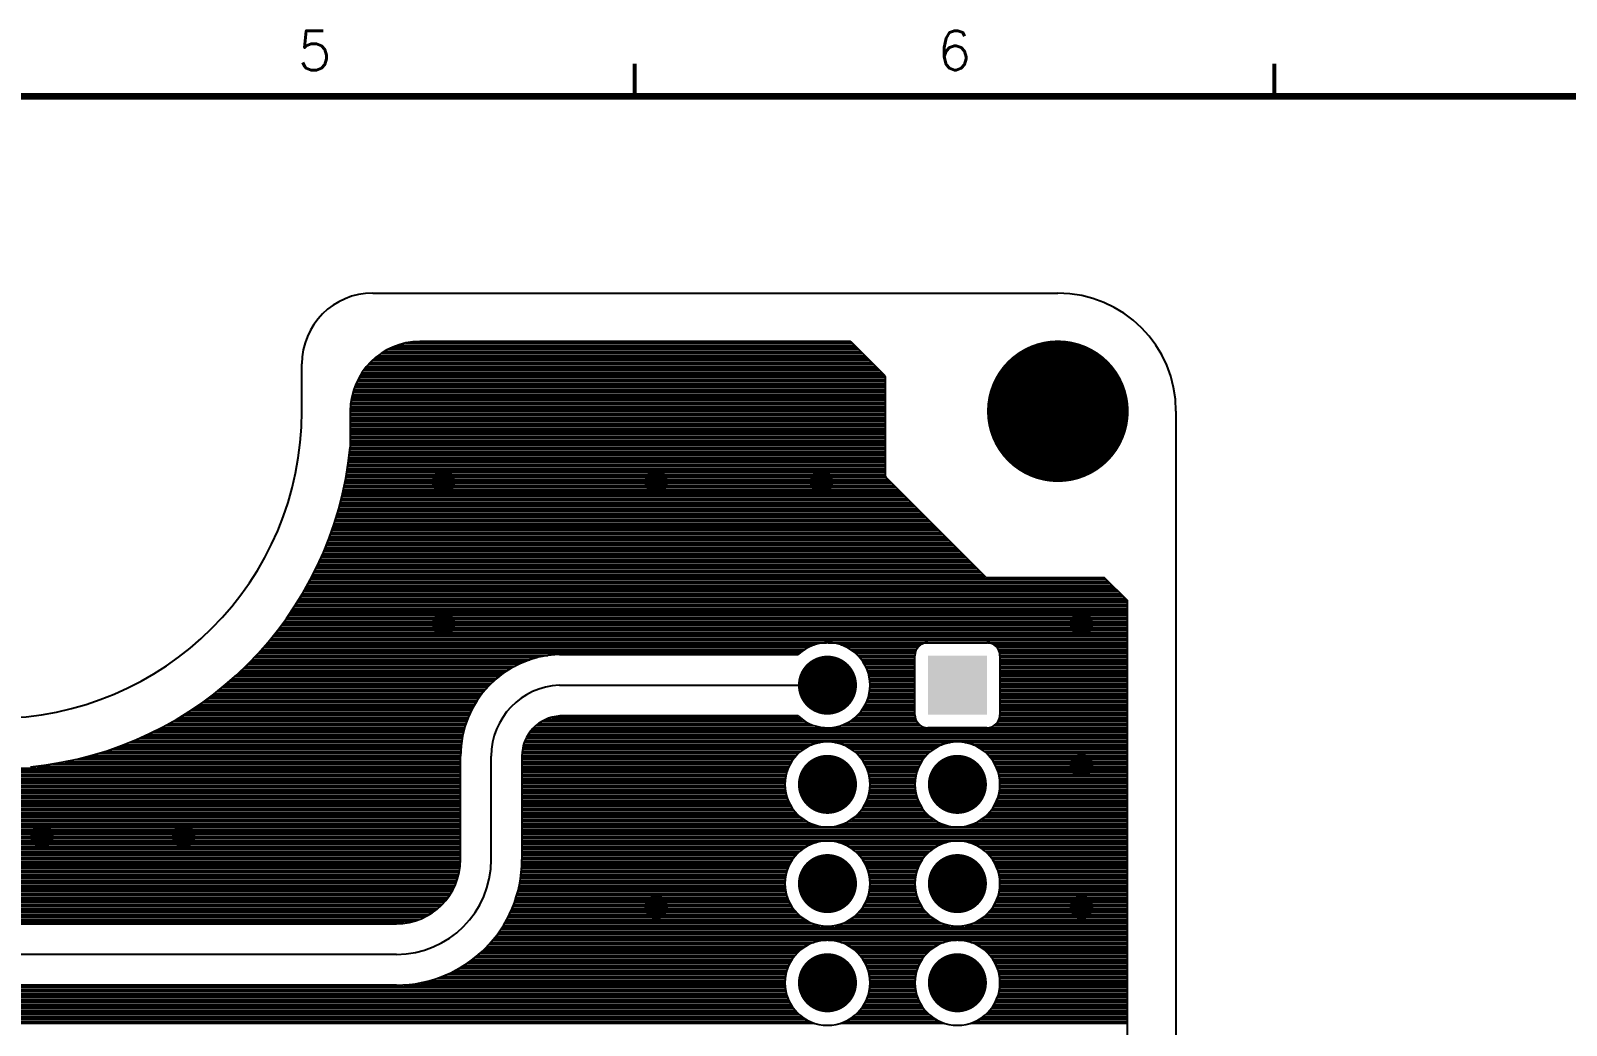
# Model space of a CAD drawing. Extents: x 295 to 953, y 10 to 290.
# Drawn here: x 689.7 to 806.7, y 214.2 to 290 of the extents above; entities that cross this region are included whole.
import ezdxf
from ezdxf.enums import TextEntityAlignment as Align

# ---------------------------------------------------------------- set-up
doc = ezdxf.new("R2010")
doc.units = 0
doc.header["$LTSCALE"] = 5
doc.header["$MEASUREMENT"] = 0
doc.layers.get('0').update_dxf_attribs({"linetype": 'CONTINUOUS', "lineweight": 25})
for name, color, linetype in [('TOP_PHO', 15, 'CONTINUOUS'), ('문자', 4, 'CONTINUOUS'), ('테두리', 3, 'CONTINUOUS')]:
    doc.layers.add(name, color=color, linetype=linetype)
doc.styles.get("Standard").update_dxf_attribs({"font": 'simplex.shx'})

# ---------------------------------------------------------------- blocks, each defined once
blk = doc.blocks.new('C')
at = {"layer": '테두리'}
for points, const_width in [([(258.75, 287.5), (258.75, 285)], 0.3), ([(307.5, 287.5), (307.5, 285)], 0.3), ([(15, 285), (15, 15), (405, 15), (405, 285), (15, 285)], 0.5)]:
    blk.add_lwpolyline(points, dxfattribs=dict(at, const_width=const_width))
at = {"layer": '문자'}
for s, p in [('5', (234.38, 288.5)), ('6', (283.12, 288.5))]:
    blk.add_text(s, height=3, dxfattribs=at).set_placement(p, align=Align.MIDDLE)

msp = doc.modelspace()

# ---------------------------------------------------------------- linework, layer by layer
for points, const_width in [([(765.28, 261, 1), (770.68, 261, 1)], 5.4), ([(720.73, 255.6, 1), (721.63, 255.6, 1)], 0.9), ([(736.93, 255.6, 1), (737.83, 255.6, 1)], 0.9), ([(749.53, 255.6, 1), (750.43, 255.6, 1)], 0.9), ([(720.73, 244.8, 1), (721.63, 244.8, 1)], 0.9), ([(769.33, 244.8, 1), (770.23, 244.8, 1)], 0.9), ([(749.3, 240.12, 1), (751.55, 240.12, 1)], 2.25), ([(749.3, 232.56, 1), (751.55, 232.56, 1)], 2.25), ([(759.2, 232.56, 1), (761.45, 232.56, 1)], 2.25), ([(769.33, 234, 1), (770.23, 234, 1)], 0.9), ([(690.13, 228.6, 1), (691.03, 228.6, 1)], 0.9), ([(700.93, 228.6, 1), (701.83, 228.6, 1)], 0.9), ([(749.3, 225, 1), (751.55, 225, 1)], 2.25), ([(759.2, 225, 1), (761.45, 225, 1)], 2.25), ([(736.93, 223.2, 1), (737.83, 223.2, 1)], 0.9), ([(769.33, 223.2, 1), (770.23, 223.2, 1)], 0.9), ([(749.3, 217.44, 1), (751.55, 217.44, 1)], 2.25), ([(759.2, 217.44, 1), (761.45, 217.44, 1)], 2.25)]:
    msp.add_lwpolyline(points, format="xyb", close=True, dxfattribs=dict(const_width=const_width))
msp.add_solid([(762.58, 242.37), (762.58, 237.87), (758.08, 242.37), (758.08, 237.87)])
at = {"layer": 'TOP_PHO', "color": 7}
for p, q in [((715.78, 270), (767.98, 270)), ((716.94, 265.72), (752.78, 265.72)), ((717.28, 265.88), (752.62, 265.88)), ((717.7, 266.04), (752.46, 266.04)), ((718.31, 266.2), (752.3, 266.2)), ((752.15, 266.31), (719.38, 266.31)), ((754.81, 263.69), (752.22, 266.28)), ((710.38, 261), (710.38, 264.6)), ((715.32, 264.42), (754.08, 264.42)), ((715.46, 264.58), (753.92, 264.58)), ((715.61, 264.74), (753.76, 264.74)), ((715.78, 264.91), (753.59, 264.91)), ((715.96, 265.07), (753.43, 265.07)), ((716.17, 265.23), (753.27, 265.23)), ((716.39, 265.39), (753.11, 265.39)), ((716.65, 265.55), (752.95, 265.55)), ((714.58, 263.29), (754.84, 263.29)), ((714.67, 263.45), (754.84, 263.45)), ((714.75, 263.61), (754.84, 263.61)), ((714.85, 263.77), (754.73, 263.77)), ((714.95, 263.93), (754.57, 263.93)), ((715.06, 264.1), (754.4, 264.1)), ((715.18, 264.26), (754.24, 264.26)), ((754.84, 256.05), (754.84, 263.63)), ((714.19, 262.15), (754.84, 262.15)), ((714.23, 262.31), (754.84, 262.31)), ((714.28, 262.48), (754.84, 262.48)), ((714.33, 262.64), (754.84, 262.64)), ((714.38, 262.8), (754.84, 262.8)), ((714.44, 262.96), (754.84, 262.96)), ((714.51, 263.12), (754.84, 263.12)), ((714.07, 261.18), (754.84, 261.18)), ((714.07, 261.02), (754.84, 261.02)), ((714.07, 261), (714.07, 258.25)), ((714.08, 261.34), (754.84, 261.34)), ((714.09, 261.5), (754.84, 261.5)), ((714.11, 261.67), (754.84, 261.67)), ((714.13, 261.83), (754.84, 261.83)), ((714.16, 261.99), (754.84, 261.99)), ((776.98, 261), (776.98, 81)), ((714.07, 260.86), (754.84, 260.86)), ((714.07, 260.69), (754.84, 260.69)), ((714.07, 260.53), (754.84, 260.53)), ((714.07, 260.37), (754.84, 260.37)), ((714.07, 260.21), (754.84, 260.21)), ((714.07, 260.05), (754.84, 260.05)), ((714.07, 259.88), (754.84, 259.88)), ((714.07, 259.72), (754.84, 259.72)), ((714.07, 259.56), (754.84, 259.56)), ((714.07, 259.4), (754.84, 259.4)), ((714.07, 259.24), (754.84, 259.24)), ((714.07, 259.07), (754.84, 259.07)), ((714.07, 258.91), (754.84, 258.91)), ((714.07, 258.75), (754.84, 258.75)), ((714.07, 258.59), (754.84, 258.59)), ((713.98, 257.45), (754.84, 257.45)), ((714, 257.62), (754.84, 257.62)), ((714.02, 257.78), (754.84, 257.78)), ((714.04, 257.94), (754.84, 257.94)), ((714.05, 258.1), (754.84, 258.1)), ((714.07, 258.43), (754.84, 258.43)), ((714.07, 258.26), (754.84, 258.26)), ((713.81, 256.32), (754.84, 256.32)), ((713.84, 256.48), (754.84, 256.48)), ((713.86, 256.64), (754.84, 256.64)), ((713.89, 256.81), (754.84, 256.81)), ((713.91, 256.97), (754.84, 256.97)), ((713.93, 257.13), (754.84, 257.13)), ((713.96, 257.29), (754.84, 257.29)), ((713.59, 255.19), (755.66, 255.19)), ((713.62, 255.35), (755.5, 255.35)), ((713.66, 255.51), (755.34, 255.51)), ((713.69, 255.67), (755.18, 255.67)), ((713.72, 255.83), (755.02, 255.83)), ((713.75, 256), (754.86, 256)), ((713.78, 256.16), (754.84, 256.16)), ((762.51, 248.34), (754.86, 255.99)), ((713.28, 253.89), (756.96, 253.89)), ((713.32, 254.05), (756.8, 254.05)), ((713.36, 254.21), (756.64, 254.21)), ((713.4, 254.38), (756.47, 254.38)), ((713.44, 254.54), (756.31, 254.54)), ((713.48, 254.7), (756.15, 254.7)), ((713.52, 254.86), (755.99, 254.86)), ((713.56, 255.02), (755.83, 255.02)), ((712.95, 252.76), (758.09, 252.76)), ((713, 252.92), (757.93, 252.92)), ((713.05, 253.08), (757.77, 253.08)), ((713.1, 253.24), (757.61, 253.24)), ((713.14, 253.4), (757.45, 253.4)), ((713.19, 253.57), (757.28, 253.57)), ((713.23, 253.73), (757.12, 253.73)), ((712.57, 251.62), (759.23, 251.62)), ((712.62, 251.78), (759.07, 251.78)), ((712.68, 251.95), (758.9, 251.95)), ((712.74, 252.11), (758.74, 252.11)), ((712.79, 252.27), (758.58, 252.27)), ((712.85, 252.43), (758.42, 252.43)), ((712.9, 252.59), (758.26, 252.59)), ((712.12, 250.49), (760.36, 250.49)), ((712.19, 250.65), (760.2, 250.65)), ((712.26, 250.81), (760.04, 250.81)), ((712.32, 250.97), (759.88, 250.97)), ((712.38, 251.14), (759.71, 251.14)), ((712.45, 251.3), (759.55, 251.3)), ((712.51, 251.46), (759.39, 251.46)), ((711.62, 249.35), (761.5, 249.35)), ((711.7, 249.52), (761.33, 249.52)), ((711.77, 249.68), (761.17, 249.68)), ((711.85, 249.84), (761.01, 249.84)), ((711.92, 250), (760.85, 250)), ((711.99, 250.16), (760.69, 250.16)), ((712.06, 250.33), (760.52, 250.33)), ((710.97, 248.06), (771.79, 248.06)), ((711.06, 248.22), (771.63, 248.22)), ((711.14, 248.38), (762.47, 248.38)), ((711.23, 248.54), (762.31, 248.54)), ((711.31, 248.71), (762.14, 248.71)), ((711.39, 248.87), (761.98, 248.87)), ((711.47, 249.03), (761.82, 249.03)), ((711.55, 249.19), (761.66, 249.19)), ((771.5, 248.31), (762.58, 248.31)), ((773.26, 246.59), (771.57, 248.28)), ((710.33, 246.92), (772.93, 246.92)), ((710.42, 247.09), (772.76, 247.09)), ((710.52, 247.25), (772.6, 247.25)), ((710.61, 247.41), (772.44, 247.41)), ((710.7, 247.57), (772.28, 247.57)), ((710.79, 247.73), (772.12, 247.73)), ((710.88, 247.9), (771.95, 247.9)), ((709.61, 245.79), (773.29, 245.79)), ((709.71, 245.95), (773.29, 245.95)), ((709.82, 246.11), (773.29, 246.11)), ((709.92, 246.28), (773.29, 246.28)), ((710.03, 246.44), (773.29, 246.44)), ((710.13, 246.6), (773.25, 246.6)), ((710.23, 246.76), (773.09, 246.76)), ((773.29, 99.07), (773.29, 246.53)), ((708.8, 244.66), (773.29, 244.66)), ((708.92, 244.82), (773.29, 244.82)), ((709.04, 244.98), (773.29, 244.98)), ((709.16, 245.14), (773.29, 245.14)), ((709.27, 245.3), (773.29, 245.3)), ((709.39, 245.47), (773.29, 245.47)), ((709.5, 245.63), (773.29, 245.63)), ((707.77, 243.36), (750.36, 243.36)), ((707.91, 243.52), (773.29, 243.52)), ((708.04, 243.68), (773.29, 243.68)), ((708.17, 243.85), (773.29, 243.85)), ((708.3, 244.01), (773.29, 244.01)), ((708.43, 244.17), (773.29, 244.17)), ((708.56, 244.33), (773.29, 244.33)), ((708.68, 244.49), (773.29, 244.49)), ((750.49, 243.36), (758.04, 243.36)), ((758.08, 243.36), (762.58, 243.36)), ((762.61, 243.36), (773.29, 243.36)), ((706.75, 242.23), (728.31, 242.23)), ((706.91, 242.39), (729.13, 242.39)), ((707.06, 242.55), (748.28, 242.55)), ((707.2, 242.71), (748.48, 242.71)), ((707.35, 242.87), (748.72, 242.87)), ((707.49, 243.04), (749.01, 243.04)), ((707.63, 243.2), (749.41, 243.2)), ((730, 242.46), (729.9, 242.46)), ((730, 242.46), (748.15, 242.46)), ((751.44, 243.2), (757.53, 243.2)), ((751.84, 243.04), (757.34, 243.04)), ((752.14, 242.87), (757.23, 242.87)), ((752.37, 242.71), (757.15, 242.71)), ((752.57, 242.55), (757.1, 242.55)), ((752.74, 242.39), (757.09, 242.39)), ((752.89, 242.23), (757.09, 242.23)), ((757.09, 237.87), (757.09, 242.37)), ((763.12, 243.2), (773.29, 243.2)), ((763.31, 243.04), (773.29, 243.04)), ((763.43, 242.87), (773.29, 242.87)), ((763.51, 242.71), (773.29, 242.71)), ((763.55, 242.55), (773.29, 242.55)), ((763.57, 242.39), (773.29, 242.39)), ((763.57, 242.37), (763.57, 237.87)), ((763.57, 242.23), (773.29, 242.23)), ((705.61, 241.09), (725.81, 241.09)), ((705.78, 241.25), (726.06, 241.25)), ((705.95, 241.42), (726.32, 241.42)), ((706.12, 241.58), (726.62, 241.58)), ((706.28, 241.74), (726.94, 241.74)), ((706.44, 241.9), (727.32, 241.9)), ((706.6, 242.06), (727.76, 242.06)), ((753.02, 242.06), (757.09, 242.06)), ((753.13, 241.9), (757.09, 241.9)), ((753.23, 241.74), (757.09, 241.74)), ((753.32, 241.58), (757.09, 241.58)), ((753.4, 241.42), (757.09, 241.42)), ((753.46, 241.25), (757.09, 241.25)), ((753.52, 241.09), (757.09, 241.09)), ((763.57, 242.06), (773.29, 242.06)), ((763.57, 241.9), (773.29, 241.9)), ((763.57, 241.74), (773.29, 241.74)), ((763.57, 241.58), (773.29, 241.58)), ((763.57, 241.42), (773.29, 241.42)), ((763.57, 241.25), (773.29, 241.25)), ((763.57, 241.09), (773.29, 241.09)), ((704.32, 239.96), (724.51, 239.96)), ((704.52, 240.12), (724.66, 240.12)), ((704.71, 240.28), (724.83, 240.28)), ((704.89, 240.44), (725, 240.44)), ((705.08, 240.61), (725.18, 240.61)), ((705.26, 240.77), (725.38, 240.77)), ((705.44, 240.93), (725.59, 240.93)), ((730, 240.12), (750.43, 240.12)), ((753.56, 240.93), (757.09, 240.93)), ((753.6, 240.77), (757.09, 240.77)), ((753.63, 240.61), (757.09, 240.61)), ((753.65, 240.44), (757.09, 240.44)), ((753.66, 240.28), (757.09, 240.28)), ((753.66, 239.96), (757.09, 239.96)), ((753.67, 240.12), (757.09, 240.12)), ((763.57, 240.93), (773.29, 240.93)), ((763.57, 240.77), (773.29, 240.77)), ((763.57, 240.61), (773.29, 240.61)), ((763.57, 240.44), (773.29, 240.44)), ((763.57, 240.28), (773.29, 240.28)), ((763.57, 240.12), (773.29, 240.12)), ((763.57, 239.96), (773.29, 239.96)), ((702.84, 238.82), (723.65, 238.82)), ((703.07, 238.99), (723.75, 238.99)), ((703.29, 239.15), (723.86, 239.15)), ((703.5, 239.31), (723.98, 239.31)), ((703.71, 239.47), (724.1, 239.47)), ((703.92, 239.63), (724.23, 239.63)), ((704.12, 239.8), (724.37, 239.8)), ((753.4, 238.82), (757.09, 238.82)), ((753.46, 238.99), (757.09, 238.99)), ((753.52, 239.15), (757.09, 239.15)), ((753.56, 239.31), (757.09, 239.31)), ((753.6, 239.47), (757.09, 239.47)), ((753.63, 239.63), (757.09, 239.63)), ((753.65, 239.8), (757.09, 239.8)), ((763.57, 239.8), (773.29, 239.8)), ((763.57, 239.63), (773.29, 239.63)), ((763.57, 239.47), (773.29, 239.47)), ((763.57, 239.31), (773.29, 239.31)), ((763.57, 239.15), (773.29, 239.15)), ((763.57, 238.99), (773.29, 238.99)), ((763.57, 238.82), (773.29, 238.82)), ((700.85, 237.53), (723, 237.53)), ((701.12, 237.69), (723.06, 237.69)), ((701.38, 237.85), (723.13, 237.85)), ((701.64, 238.01), (723.21, 238.01)), ((701.89, 238.18), (723.28, 238.18)), ((702.14, 238.34), (723.37, 238.34)), ((702.38, 238.5), (723.46, 238.5)), ((702.61, 238.66), (723.55, 238.66)), ((728.99, 237.53), (748.48, 237.53)), ((729.46, 237.69), (748.29, 237.69)), ((730.05, 237.78), (730.05, 237.78)), ((748.15, 237.78), (730.05, 237.78)), ((752.37, 237.53), (757.15, 237.53)), ((752.57, 237.69), (757.1, 237.69)), ((752.74, 237.85), (757.09, 237.85)), ((752.89, 238.01), (757.09, 238.01)), ((753.02, 238.18), (757.09, 238.18)), ((753.13, 238.34), (757.09, 238.34)), ((753.23, 238.5), (757.09, 238.5)), ((753.32, 238.66), (757.09, 238.66)), ((763.51, 237.53), (773.29, 237.53)), ((763.55, 237.69), (773.29, 237.69)), ((763.57, 238.66), (773.29, 238.66)), ((763.57, 238.5), (773.29, 238.5)), ((763.57, 238.34), (773.29, 238.34)), ((763.57, 238.18), (773.29, 238.18)), ((763.57, 238.01), (773.29, 238.01)), ((763.57, 237.85), (773.29, 237.85)), ((698.71, 236.39), (722.65, 236.39)), ((699.04, 236.56), (722.69, 236.56)), ((699.37, 236.72), (722.73, 236.72)), ((699.68, 236.88), (722.78, 236.88)), ((699.99, 237.04), (722.83, 237.04)), ((700.28, 237.2), (722.88, 237.2)), ((700.57, 237.37), (722.94, 237.37)), ((727.65, 236.39), (773.29, 236.39)), ((727.76, 236.56), (773.29, 236.56)), ((727.89, 236.72), (773.29, 236.72)), ((728.04, 236.88), (773.29, 236.88)), ((728.21, 237.04), (749.42, 237.04)), ((728.42, 237.2), (749.02, 237.2)), ((728.67, 237.37), (748.72, 237.37)), ((751.44, 237.04), (757.54, 237.04)), ((751.84, 237.2), (757.35, 237.2)), ((752.13, 237.37), (757.23, 237.37)), ((762.58, 236.88), (758.08, 236.88)), ((763.12, 237.04), (773.29, 237.04)), ((763.31, 237.2), (773.29, 237.2)), ((763.43, 237.37), (773.29, 237.37)), ((695.93, 235.26), (722.49, 235.26)), ((696.38, 235.42), (722.5, 235.42)), ((696.82, 235.58), (722.52, 235.58)), ((697.23, 235.75), (722.54, 235.75)), ((697.62, 235.91), (722.56, 235.91)), ((698, 236.07), (722.59, 236.07)), ((698.36, 236.23), (722.62, 236.23)), ((727.2, 235.26), (748.64, 235.26)), ((727.23, 235.42), (748.91, 235.42)), ((727.27, 235.58), (749.26, 235.58)), ((727.33, 235.75), (749.84, 235.75)), ((727.39, 235.91), (773.29, 235.91)), ((727.46, 236.07), (773.29, 236.07)), ((727.55, 236.23), (773.29, 236.23)), ((751.02, 235.75), (759.74, 235.75)), ((751.59, 235.58), (759.16, 235.58)), ((751.95, 235.42), (758.81, 235.42)), ((752.22, 235.26), (758.54, 235.26)), ((760.92, 235.75), (773.29, 235.75)), ((761.49, 235.58), (773.29, 235.58)), ((761.85, 235.42), (773.29, 235.42)), ((762.12, 235.26), (773.29, 235.26)), ((691.4, 234.13), (722.47, 234.13)), ((692.31, 234.29), (722.47, 234.29)), ((693.08, 234.45), (722.47, 234.45)), ((693.75, 234.61), (722.47, 234.61)), ((694.36, 234.77), (722.47, 234.77)), ((694.92, 234.94), (722.47, 234.94)), ((695.44, 235.1), (722.48, 235.1)), ((722.47, 226.83), (722.47, 234.72)), ((724.81, 226.83), (724.81, 234.72)), ((727.15, 234.77), (748.06, 234.77)), ((727.15, 234.72), (727.15, 226.83)), ((727.15, 234.61), (747.92, 234.61)), ((727.15, 234.45), (747.8, 234.45)), ((727.15, 234.29), (747.69, 234.29)), ((727.15, 234.13), (747.59, 234.13)), ((727.16, 234.94), (748.22, 234.94)), ((727.17, 235.1), (748.41, 235.1)), ((752.44, 235.1), (758.31, 235.1)), ((752.63, 234.94), (758.12, 234.94)), ((752.79, 234.77), (757.96, 234.77)), ((752.94, 234.61), (757.82, 234.61)), ((753.06, 234.45), (757.7, 234.45)), ((753.17, 234.29), (757.59, 234.29)), ((753.26, 234.13), (757.49, 234.13)), ((762.34, 235.1), (773.29, 235.1)), ((762.53, 234.94), (773.29, 234.94)), ((762.69, 234.77), (773.29, 234.77)), ((762.84, 234.61), (773.29, 234.61)), ((762.96, 234.45), (773.29, 234.45)), ((763.07, 234.29), (773.29, 234.29)), ((763.16, 234.13), (773.29, 234.13)), ((635.34, 233.8), (722.47, 233.8)), ((635.43, 233.64), (722.47, 233.64)), ((635.51, 233.48), (722.47, 233.48)), ((635.57, 233.32), (722.47, 233.32)), ((635.62, 233.15), (722.47, 233.15)), ((635.67, 232.99), (722.47, 232.99)), ((635.71, 232.83), (722.47, 232.83)), ((690.22, 233.96), (722.47, 233.96)), ((727.15, 233.96), (747.51, 233.96)), ((727.15, 233.8), (747.43, 233.8)), ((727.15, 233.64), (747.37, 233.64)), ((727.15, 233.48), (747.32, 233.48)), ((727.15, 233.32), (747.28, 233.32)), ((727.15, 233.15), (747.24, 233.15)), ((727.15, 232.99), (747.22, 232.99)), ((727.15, 232.83), (747.2, 232.83)), ((753.35, 233.96), (757.41, 233.96)), ((753.42, 233.8), (757.33, 233.8)), ((753.48, 233.64), (757.27, 233.64)), ((753.53, 233.48), (757.22, 233.48)), ((753.58, 233.32), (757.18, 233.32)), ((753.61, 233.15), (757.14, 233.15)), ((753.64, 232.99), (757.12, 232.99)), ((753.66, 232.83), (757.1, 232.83)), ((763.25, 233.96), (773.29, 233.96)), ((763.32, 233.8), (773.29, 233.8)), ((763.38, 233.64), (773.29, 233.64)), ((763.43, 233.48), (773.29, 233.48)), ((763.48, 233.32), (773.29, 233.32)), ((763.51, 233.15), (773.29, 233.15)), ((763.54, 232.99), (773.29, 232.99)), ((763.56, 232.83), (773.29, 232.83)), ((635.73, 232.67), (722.47, 232.67)), ((635.73, 231.7), (722.47, 231.7)), ((635.75, 232.51), (722.47, 232.51)), ((635.75, 231.86), (722.47, 231.86)), ((635.76, 232.34), (722.47, 232.34)), ((635.76, 232.02), (722.47, 232.02)), ((635.77, 232.18), (722.47, 232.18)), ((727.15, 232.67), (747.19, 232.67)), ((727.15, 232.51), (747.19, 232.51)), ((727.15, 232.34), (747.19, 232.34)), ((727.15, 232.18), (747.21, 232.18)), ((727.15, 232.02), (747.23, 232.02)), ((727.15, 231.86), (747.26, 231.86)), ((727.15, 231.7), (747.31, 231.7)), ((753.55, 231.7), (757.21, 231.7)), ((753.59, 231.86), (757.16, 231.86)), ((753.62, 232.02), (757.13, 232.02)), ((753.65, 232.18), (757.11, 232.18)), ((753.66, 232.34), (757.09, 232.34)), ((753.67, 232.67), (757.09, 232.67)), ((753.67, 232.51), (757.09, 232.51)), ((763.45, 231.7), (773.29, 231.7)), ((763.49, 231.86), (773.29, 231.86)), ((763.52, 232.02), (773.29, 232.02)), ((763.55, 232.18), (773.29, 232.18)), ((763.56, 232.34), (773.29, 232.34)), ((763.57, 232.67), (773.29, 232.67)), ((763.57, 232.51), (773.29, 232.51)), ((635.32, 230.56), (722.47, 230.56)), ((635.41, 230.72), (722.47, 230.72)), ((635.49, 230.89), (722.47, 230.89)), ((635.56, 231.05), (722.47, 231.05)), ((635.61, 231.21), (722.47, 231.21)), ((635.66, 231.37), (722.47, 231.37)), ((635.7, 231.53), (722.47, 231.53)), ((727.15, 231.53), (747.35, 231.53)), ((727.15, 231.37), (747.41, 231.37)), ((727.15, 231.21), (747.48, 231.21)), ((727.15, 231.05), (747.56, 231.05)), ((727.15, 230.89), (747.65, 230.89)), ((727.15, 230.72), (747.76, 230.72)), ((727.15, 230.56), (747.88, 230.56)), ((752.98, 230.56), (757.78, 230.56)), ((753.1, 230.72), (757.66, 230.72)), ((753.2, 230.89), (757.55, 230.89)), ((753.29, 231.05), (757.46, 231.05)), ((753.37, 231.21), (757.38, 231.21)), ((753.44, 231.37), (757.31, 231.37)), ((753.5, 231.53), (757.25, 231.53)), ((762.88, 230.56), (773.29, 230.56)), ((763, 230.72), (773.29, 230.72)), ((763.1, 230.89), (773.29, 230.89)), ((763.19, 231.05), (773.29, 231.05)), ((763.27, 231.21), (773.29, 231.21)), ((763.34, 231.37), (773.29, 231.37)), ((763.4, 231.53), (773.29, 231.53)), ((634.87, 229.91), (722.47, 229.91)), ((634.87, 229.75), (722.47, 229.75)), ((634.87, 229.59), (722.47, 229.59)), ((634.87, 229.43), (722.47, 229.43)), ((634.97, 230.08), (722.47, 230.08)), ((635.11, 230.24), (722.47, 230.24)), ((635.22, 230.4), (722.47, 230.4)), ((727.15, 230.4), (748.01, 230.4)), ((727.15, 230.24), (748.17, 230.24)), ((727.15, 230.08), (748.35, 230.08)), ((727.15, 229.91), (748.56, 229.91)), ((727.15, 229.75), (748.81, 229.75)), ((727.15, 229.59), (749.13, 229.59)), ((727.15, 229.43), (749.6, 229.43)), ((751.25, 229.43), (759.5, 229.43)), ((751.72, 229.59), (759.03, 229.59)), ((752.04, 229.75), (758.71, 229.75)), ((752.3, 229.91), (758.46, 229.91)), ((752.51, 230.08), (758.25, 230.08)), ((752.69, 230.24), (758.07, 230.24)), ((752.84, 230.4), (757.91, 230.4)), ((761.15, 229.43), (773.29, 229.43)), ((761.62, 229.59), (773.29, 229.59)), ((761.94, 229.75), (773.29, 229.75)), ((762.2, 229.91), (773.29, 229.91)), ((762.41, 230.08), (773.29, 230.08)), ((762.59, 230.24), (773.29, 230.24)), ((762.74, 230.4), (773.29, 230.4)), ((634.87, 229.27), (722.47, 229.27)), ((634.87, 229.1), (722.47, 229.1)), ((634.87, 228.94), (722.47, 228.94)), ((634.87, 228.78), (722.47, 228.78)), ((634.87, 228.62), (722.47, 228.62)), ((634.87, 228.46), (722.47, 228.46)), ((634.87, 228.29), (722.47, 228.29)), ((727.15, 229.27), (773.29, 229.27)), ((727.15, 229.1), (773.29, 229.1)), ((727.15, 228.94), (773.29, 228.94)), ((727.15, 228.78), (773.29, 228.78)), ((727.15, 228.62), (773.29, 228.62)), ((727.15, 228.46), (773.29, 228.46)), ((727.15, 228.29), (773.29, 228.29)), ((634.87, 228.13), (722.47, 228.13)), ((634.87, 227.97), (722.47, 227.97)), ((634.87, 227.81), (722.47, 227.81)), ((634.87, 227.65), (722.47, 227.65)), ((634.87, 227.48), (722.47, 227.48)), ((634.87, 227.32), (722.47, 227.32)), ((634.87, 227.16), (722.47, 227.16)), ((634.87, 227), (722.47, 227)), ((727.15, 228.13), (749.6, 228.13)), ((727.15, 227.97), (749.13, 227.97)), ((727.15, 227.81), (748.81, 227.81)), ((727.15, 227.65), (748.56, 227.65)), ((727.15, 227.48), (748.35, 227.48)), ((727.15, 227.32), (748.17, 227.32)), ((727.15, 227.16), (748.01, 227.16)), ((727.15, 227), (747.88, 227)), ((751.26, 228.13), (759.5, 228.13)), ((751.72, 227.97), (759.03, 227.97)), ((752.05, 227.81), (758.71, 227.81)), ((752.3, 227.65), (758.46, 227.65)), ((752.51, 227.48), (758.25, 227.48)), ((752.69, 227.32), (758.07, 227.32)), ((752.84, 227.16), (757.91, 227.16)), ((752.98, 227), (757.78, 227)), ((761.16, 228.13), (773.29, 228.13)), ((761.62, 227.97), (773.29, 227.97)), ((761.95, 227.81), (773.29, 227.81)), ((762.2, 227.65), (773.29, 227.65)), ((762.41, 227.48), (773.29, 227.48)), ((762.59, 227.32), (773.29, 227.32)), ((762.74, 227.16), (773.29, 227.16)), ((762.88, 227), (773.29, 227)), ((634.87, 226.84), (722.47, 226.84)), ((634.87, 226.67), (722.47, 226.67)), ((634.87, 226.51), (722.46, 226.51)), ((634.87, 226.35), (722.45, 226.35)), ((634.87, 226.19), (722.43, 226.19)), ((634.87, 226.03), (722.4, 226.03)), ((634.87, 225.86), (722.37, 225.86)), ((727.1, 225.86), (747.3, 225.86)), ((727.12, 226.03), (747.35, 226.03)), ((727.13, 226.19), (747.41, 226.19)), ((727.14, 226.51), (747.56, 226.51)), ((727.14, 226.35), (747.48, 226.35)), ((727.15, 226.84), (747.76, 226.84)), ((727.15, 226.67), (747.65, 226.67)), ((753.1, 226.84), (757.66, 226.84)), ((753.2, 226.67), (757.55, 226.67)), ((753.29, 226.51), (757.46, 226.51)), ((753.37, 226.35), (757.38, 226.35)), ((753.44, 226.19), (757.31, 226.19)), ((753.5, 226.03), (757.25, 226.03)), ((753.55, 225.86), (757.2, 225.86)), ((763, 226.84), (773.29, 226.84)), ((763.1, 226.67), (773.29, 226.67)), ((763.19, 226.51), (773.29, 226.51)), ((763.27, 226.35), (773.29, 226.35)), ((763.34, 226.19), (773.29, 226.19)), ((763.4, 226.03), (773.29, 226.03)), ((763.45, 225.86), (773.29, 225.86)), ((634.87, 225.7), (722.34, 225.7)), ((634.87, 225.54), (722.3, 225.54)), ((634.87, 225.38), (722.25, 225.38)), ((634.87, 225.22), (722.2, 225.22)), ((634.87, 225.05), (722.14, 225.05)), ((634.87, 224.89), (722.07, 224.89)), ((634.87, 224.73), (722, 224.73)), ((726.92, 224.73), (747.2, 224.73)), ((726.95, 224.89), (747.19, 224.89)), ((726.98, 225.05), (747.19, 225.05)), ((727.01, 225.22), (747.19, 225.22)), ((727.04, 225.38), (747.21, 225.38)), ((727.06, 225.54), (747.23, 225.54)), ((727.08, 225.7), (747.26, 225.7)), ((753.59, 225.7), (757.16, 225.7)), ((753.62, 225.54), (757.13, 225.54)), ((753.65, 225.38), (757.11, 225.38)), ((753.66, 225.22), (757.09, 225.22)), ((753.66, 224.73), (757.1, 224.73)), ((753.67, 225.05), (757.09, 225.05)), ((753.67, 224.89), (757.09, 224.89)), ((763.49, 225.7), (773.29, 225.7)), ((763.52, 225.54), (773.29, 225.54)), ((763.55, 225.38), (773.29, 225.38)), ((763.56, 225.22), (773.29, 225.22)), ((763.56, 224.73), (773.29, 224.73)), ((763.57, 225.05), (773.29, 225.05)), ((763.57, 224.89), (773.29, 224.89)), ((634.87, 224.57), (721.91, 224.57)), ((634.87, 224.41), (721.83, 224.41)), ((634.87, 224.24), (721.73, 224.24)), ((634.87, 224.08), (721.62, 224.08)), ((634.87, 223.92), (721.51, 223.92)), ((634.87, 223.76), (721.38, 223.76)), ((634.87, 223.6), (721.25, 223.6)), ((726.59, 223.6), (747.51, 223.6)), ((726.64, 223.76), (747.44, 223.76)), ((726.7, 223.92), (747.37, 223.92)), ((726.75, 224.08), (747.32, 224.08)), ((726.79, 224.24), (747.28, 224.24)), ((726.84, 224.41), (747.24, 224.41)), ((726.88, 224.57), (747.22, 224.57)), ((753.35, 223.6), (757.41, 223.6)), ((753.42, 223.76), (757.34, 223.76)), ((753.48, 223.92), (757.27, 223.92)), ((753.53, 224.08), (757.22, 224.08)), ((753.58, 224.24), (757.18, 224.24)), ((753.61, 224.41), (757.14, 224.41)), ((753.64, 224.57), (757.12, 224.57)), ((763.25, 223.6), (773.29, 223.6)), ((763.32, 223.76), (773.29, 223.76)), ((763.38, 223.92), (773.29, 223.92)), ((763.43, 224.08), (773.29, 224.08)), ((763.48, 224.24), (773.29, 224.24)), ((763.51, 224.41), (773.29, 224.41)), ((763.54, 224.57), (773.29, 224.57)), ((634.87, 223.43), (721.1, 223.43)), ((634.87, 223.27), (720.93, 223.27)), ((634.87, 223.11), (720.75, 223.11)), ((634.87, 222.95), (720.55, 222.95)), ((634.87, 222.79), (720.33, 222.79)), ((634.87, 222.62), (720.07, 222.62)), ((634.87, 222.46), (719.78, 222.46)), ((634.87, 222.3), (719.42, 222.3)), ((726.01, 222.3), (748.64, 222.3)), ((726.09, 222.46), (748.41, 222.46)), ((726.18, 222.62), (748.23, 222.62)), ((726.25, 222.79), (748.06, 222.79)), ((726.33, 222.95), (747.92, 222.95)), ((726.4, 223.11), (747.8, 223.11)), ((726.46, 223.27), (747.69, 223.27)), ((726.53, 223.43), (747.59, 223.43)), ((752.22, 222.3), (758.54, 222.3)), ((752.44, 222.46), (758.31, 222.46)), ((752.63, 222.62), (758.13, 222.62)), ((752.79, 222.79), (757.96, 222.79)), ((752.93, 222.95), (757.82, 222.95)), ((753.06, 223.11), (757.7, 223.11)), ((753.17, 223.27), (757.59, 223.27)), ((753.26, 223.43), (757.49, 223.43)), ((762.12, 222.3), (773.29, 222.3)), ((762.34, 222.46), (773.29, 222.46)), ((762.53, 222.62), (773.29, 222.62)), ((762.69, 222.79), (773.29, 222.79)), ((762.83, 222.95), (773.29, 222.95)), ((762.96, 223.11), (773.29, 223.11)), ((763.07, 223.27), (773.29, 223.27)), ((763.16, 223.43), (773.29, 223.43)), ((634.87, 222.14), (718.95, 222.14)), ((634.89, 221.98), (718.16, 221.98)), ((634.96, 221.94), (717.58, 221.94)), ((725.29, 221.17), (773.29, 221.17)), ((725.41, 221.33), (773.29, 221.33)), ((725.52, 221.49), (773.29, 221.49)), ((725.63, 221.65), (773.29, 221.65)), ((725.73, 221.81), (749.84, 221.81)), ((725.83, 221.98), (749.27, 221.98)), ((725.92, 222.14), (748.91, 222.14)), ((751.01, 221.81), (759.74, 221.81)), ((751.59, 221.98), (759.17, 221.98)), ((751.95, 222.14), (758.81, 222.14)), ((760.91, 221.81), (773.29, 221.81)), ((761.49, 221.98), (773.29, 221.98)), ((761.85, 222.14), (773.29, 222.14)), ((724.31, 220.03), (748.48, 220.03)), ((724.47, 220.19), (748.72, 220.19)), ((724.63, 220.36), (749.01, 220.36)), ((724.77, 220.52), (749.41, 220.52)), ((724.91, 220.68), (750.36, 220.68)), ((725.04, 220.84), (773.29, 220.84)), ((725.17, 221), (773.29, 221)), ((750.49, 220.68), (760.26, 220.68)), ((751.44, 220.52), (759.31, 220.52)), ((751.84, 220.36), (758.91, 220.36)), ((752.14, 220.19), (758.62, 220.19)), ((752.37, 220.03), (758.38, 220.03)), ((760.39, 220.68), (773.29, 220.68)), ((761.34, 220.52), (773.29, 220.52)), ((761.74, 220.36), (773.29, 220.36)), ((762.04, 220.19), (773.29, 220.19)), ((762.27, 220.03), (773.29, 220.03)), ((717.58, 219.6), (632.53, 219.6)), ((722.93, 218.9), (747.53, 218.9)), ((723.16, 219.06), (747.62, 219.06)), ((723.38, 219.22), (747.72, 219.22)), ((723.59, 219.38), (747.84, 219.38)), ((723.78, 219.55), (747.96, 219.55)), ((723.97, 219.71), (748.11, 219.71)), ((724.15, 219.87), (748.28, 219.87)), ((752.57, 219.87), (758.18, 219.87)), ((752.74, 219.71), (758.01, 219.71)), ((752.89, 219.55), (757.86, 219.55)), ((753.02, 219.38), (757.74, 219.38)), ((753.13, 219.22), (757.62, 219.22)), ((753.23, 219.06), (757.52, 219.06)), ((753.32, 218.9), (757.43, 218.9)), ((762.47, 219.87), (773.29, 219.87)), ((762.64, 219.71), (773.29, 219.71)), ((762.79, 219.55), (773.29, 219.55)), ((762.92, 219.38), (773.29, 219.38)), ((763.03, 219.22), (773.29, 219.22)), ((763.13, 219.06), (773.29, 219.06)), ((763.22, 218.9), (773.29, 218.9)), ((720.64, 217.76), (747.2, 217.76)), ((721.08, 217.93), (747.22, 217.93)), ((721.47, 218.09), (747.25, 218.09)), ((721.82, 218.25), (747.29, 218.25)), ((722.13, 218.41), (747.34, 218.41)), ((722.42, 218.57), (747.39, 218.57)), ((722.68, 218.74), (747.46, 218.74)), ((753.4, 218.74), (757.36, 218.74)), ((753.46, 218.57), (757.29, 218.57)), ((753.52, 218.41), (757.24, 218.41)), ((753.56, 218.25), (757.19, 218.25)), ((753.6, 218.09), (757.15, 218.09)), ((753.63, 217.93), (757.12, 217.93)), ((753.65, 217.76), (757.1, 217.76)), ((763.3, 218.74), (773.29, 218.74)), ((763.36, 218.57), (773.29, 218.57)), ((763.42, 218.41), (773.29, 218.41)), ((763.46, 218.25), (773.29, 218.25)), ((763.5, 218.09), (773.29, 218.09)), ((763.53, 217.93), (773.29, 217.93)), ((763.55, 217.76), (773.29, 217.76)), ((634.87, 217.12), (747.2, 217.12)), ((634.87, 216.95), (747.22, 216.95)), ((634.87, 216.79), (747.25, 216.79)), ((634.87, 216.63), (747.29, 216.63)), ((634.87, 216.47), (747.34, 216.47)), ((717.58, 217.26), (634.96, 217.26)), ((718.15, 217.28), (747.19, 217.28)), ((719.42, 217.44), (747.19, 217.44)), ((720.11, 217.6), (747.19, 217.6)), ((753.52, 216.47), (757.24, 216.47)), ((753.56, 216.63), (757.19, 216.63)), ((753.6, 216.79), (757.15, 216.79)), ((753.63, 216.95), (757.12, 216.95)), ((753.65, 217.12), (757.1, 217.12)), ((753.66, 217.6), (757.09, 217.6)), ((753.66, 217.28), (757.09, 217.28)), ((753.67, 217.44), (757.09, 217.44)), ((763.42, 216.47), (773.29, 216.47)), ((763.46, 216.63), (773.29, 216.63)), ((763.5, 216.79), (773.29, 216.79)), ((763.53, 216.95), (773.29, 216.95)), ((763.55, 217.12), (773.29, 217.12)), ((763.56, 217.6), (773.29, 217.6)), ((763.56, 217.28), (773.29, 217.28)), ((763.57, 217.44), (773.29, 217.44)), ((634.87, 216.31), (747.39, 216.31)), ((634.87, 216.14), (747.46, 216.14)), ((634.87, 215.98), (747.53, 215.98)), ((634.87, 215.82), (747.62, 215.82)), ((634.87, 215.66), (747.72, 215.66)), ((634.87, 215.5), (747.84, 215.5)), ((634.87, 215.33), (747.97, 215.33)), ((752.89, 215.33), (757.87, 215.33)), ((753.02, 215.5), (757.74, 215.5)), ((753.13, 215.66), (757.62, 215.66)), ((753.23, 215.82), (757.52, 215.82)), ((753.32, 215.98), (757.43, 215.98)), ((753.4, 216.14), (757.36, 216.14)), ((753.46, 216.31), (757.29, 216.31)), ((762.79, 215.33), (773.29, 215.33)), ((762.92, 215.5), (773.29, 215.5)), ((763.03, 215.66), (773.29, 215.66)), ((763.13, 215.82), (773.29, 215.82)), ((763.22, 215.98), (773.29, 215.98)), ((763.3, 216.14), (773.29, 216.14)), ((763.36, 216.31), (773.29, 216.31)), ((634.87, 215.17), (748.11, 215.17)), ((634.87, 215.01), (748.29, 215.01)), ((634.87, 214.85), (748.48, 214.85)), ((634.87, 214.69), (748.72, 214.69)), ((634.87, 214.52), (749.02, 214.52)), ((634.87, 214.36), (749.42, 214.36)), ((751.44, 214.36), (759.32, 214.36)), ((751.84, 214.52), (758.92, 214.52)), ((752.13, 214.69), (758.62, 214.69)), ((752.37, 214.85), (758.38, 214.85)), ((752.57, 215.01), (758.19, 215.01)), ((752.74, 215.17), (758.01, 215.17)), ((761.34, 214.36), (773.29, 214.36)), ((761.74, 214.52), (773.29, 214.52)), ((762.03, 214.69), (773.29, 214.69)), ((762.27, 214.85), (773.29, 214.85)), ((762.47, 215.01), (773.29, 215.01)), ((762.64, 215.17), (773.29, 215.17))]:
    msp.add_line(p, q, dxfattribs=at)
for centre, radius, start, end in [((715.78, 264.6), 5.4, 90, 180), ((767.98, 261), 9, 360, 90), ((719.38, 261), 5.31, 90, 180), ((752.15, 266.22), 0.09, 44.9912, 89.9993), ((754.75, 263.63), 0.09, 0.0007, 44.9926), ((686.98, 261), 23.4, 180, 0), ((687.1, 260.87), 27.09, 275.5468, 354.4532), ((754.93, 256.05), 0.09, 179.9969, 224.9969), ((762.58, 248.4), 0.09, 224.9948, 269.9958), ((771.5, 248.22), 0.09, 45.0074, 89.9993), ((773.2, 246.53), 0.09, 359.9912, 44.9906), ((750.43, 240.12), 3.24, 226.8637, 133.1363), ((758.08, 242.37), 0.99, 90, 180), ((762.58, 242.37), 0.99, 360, 90), ((730.21, 234.72), 7.74, 92.3022, 180), ((748.15, 242.55), 0.09, 269.9968, 313.1232), ((730.21, 234.72), 5.4, 92.3022, 180), ((730.21, 234.72), 3.06, 93.1035, 180), ((748.15, 237.69), 0.09, 46.8684, 89.9978), ((758.08, 237.87), 0.99, 180, 270), ((762.58, 237.87), 0.99, 270, 0), ((750.43, 232.56), 3.24, 0, 180), ((750.43, 232.56), 3.24, 0, 180), ((760.33, 232.56), 3.24, 0, 180), ((760.33, 232.56), 3.24, 0, 180), ((750.43, 232.56), 3.24, 180, 0), ((750.43, 232.56), 3.24, 180, 0), ((760.33, 232.56), 3.24, 180, 0), ((760.33, 232.56), 3.24, 180, 0), ((750.43, 225), 3.24, 0, 180), ((750.43, 225), 3.24, 0, 180), ((760.33, 225), 3.24, 0, 180), ((760.33, 225), 3.24, 0, 180), ((717.58, 226.83), 4.89, 270, 0), ((717.58, 226.83), 9.57, 270, 0), ((717.58, 226.83), 7.23, 270, 0), ((750.43, 225), 3.24, 180, 0), ((750.43, 225), 3.24, 180, 0), ((760.33, 225), 3.24, 180, 0), ((760.33, 225), 3.24, 180, 0), ((750.43, 217.44), 3.24, 0, 180), ((750.43, 217.44), 3.24, 0, 180), ((760.33, 217.44), 3.24, 0, 180), ((760.33, 217.44), 3.24, 0, 180), ((750.43, 217.44), 3.24, 180, 0), ((750.43, 217.44), 3.24, 180, 0), ((760.33, 217.44), 3.24, 180, 0), ((760.33, 217.44), 3.24, 180, 0)]:
    msp.add_arc(centre, radius, start, end, dxfattribs=at)

# ---------------------------------------------------------------- block references
msp.add_blockref('C', (476.98, 0))

doc.saveas('drawing.dxf')
